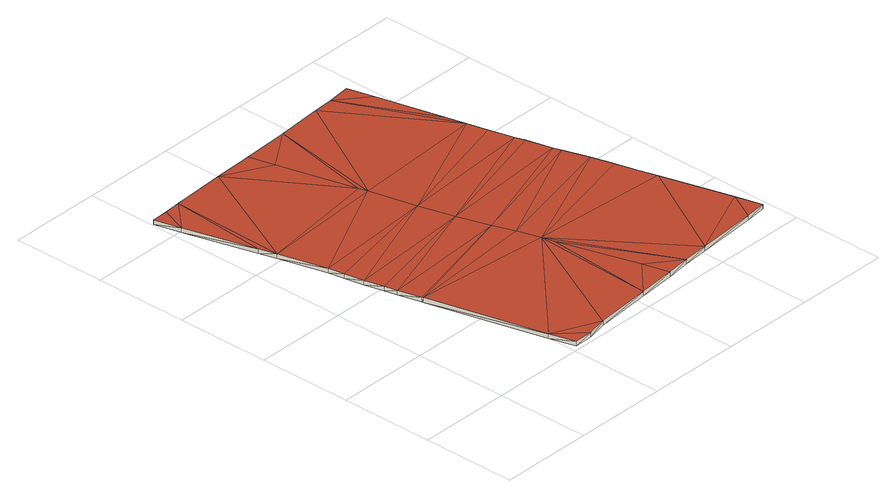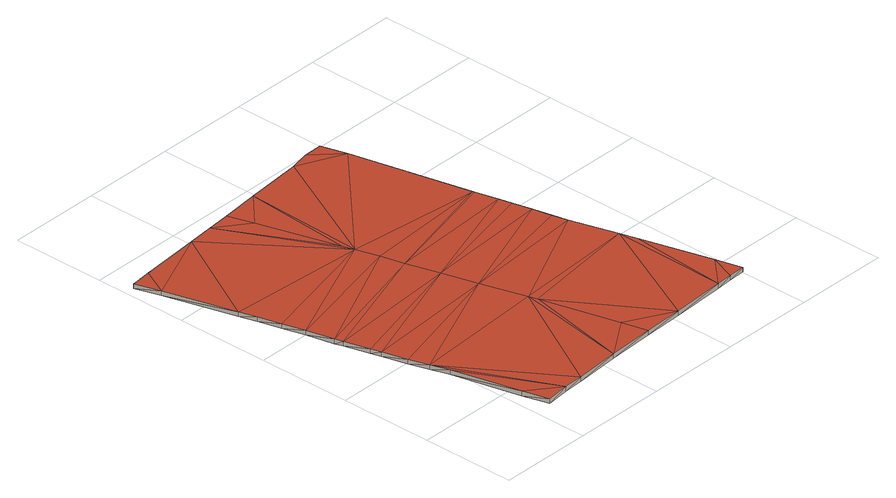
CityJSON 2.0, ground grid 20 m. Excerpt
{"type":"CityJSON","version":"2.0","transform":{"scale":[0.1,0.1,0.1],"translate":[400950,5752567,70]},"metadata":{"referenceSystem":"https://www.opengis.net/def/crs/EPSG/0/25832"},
"CityObjects":{
"building1":{"type":"Building","attributes":{"Geometrietyp2DReferenz":"3000","Gemeindeschluessel":"05515000","function":"53001_1800","roofType":"9999","measuredHeight":1},"geometry":[{"type":"Solid","lod":"2","boundaries":[[[[0,1,2]],[[1,3,2]],[[4,5,0]],[[5,1,0]],[[6,7,4]],[[7,5,4]],[[8,9,6]],[[9,7,6]],[[10,11,8]],[[11,9,8]],[[12,13,10]],[[13,11,10]],[[14,15,12]],[[15,13,12]],[[16,17,14]],[[17,15,14]],[[18,19,16]],[[19,17,16]],[[20,21,18]],[[21,19,18]],[[22,23,20]],[[23,21,20]],[[24,25,22]],[[25,23,22]],[[26,27,24]],[[27,25,24]],[[28,29,26]],[[29,27,26]],[[30,31,28]],[[31,29,28]],[[32,33,30]],[[33,31,30]],[[34,35,32]],[[35,33,32]],[[36,37,34]],[[37,35,34]],[[38,39,36]],[[39,37,36]],[[40,41,38]],[[41,39,38]],[[42,43,40]],[[43,41,40]],[[44,45,42]],[[45,43,42]],[[46,47,44]],[[47,45,44]],[[48,49,46]],[[49,47,46]],[[50,51,48]],[[51,49,48]],[[52,53,50]],[[53,51,50]],[[54,55,52]],[[55,53,52]],[[56,57,54]],[[57,55,54]],[[58,59,56]],[[59,57,56]],[[60,61,58]],[[61,59,58]],[[62,63,60]],[[63,61,60]],[[64,65,62]],[[65,63,62]],[[66,67,64]],[[67,65,64]],[[68,69,66]],[[69,67,66]],[[70,71,68]],[[71,69,68]],[[72,73,70]],[[73,71,70]],[[74,75,72]],[[75,73,72]],[[76,77,74]],[[77,75,74]],[[78,79,76]],[[79,77,76]],[[80,81,78]],[[81,79,78]],[[82,83,80]],[[83,81,80]],[[2,3,82]],[[3,83,82]],[[1,84,3]],[[85,84,1]],[[86,85,1]],[[9,11,7]],[[7,11,5]],[[11,13,86]],[[86,13,87]],[[13,88,87]],[[1,5,86]],[[86,5,11]],[[13,15,88]],[[17,19,89]],[[17,89,88]],[[88,15,17]],[[21,23,90]],[[21,90,89]],[[89,19,21]],[[23,25,90]],[[90,25,91]],[[31,33,35]],[[31,35,37]],[[29,31,37]],[[29,37,27]],[[27,37,39]],[[27,39,92]],[[27,92,91]],[[91,25,27]],[[93,92,39]],[[41,93,39]],[[84,83,3]],[[84,85,83]],[[85,86,83]],[[77,79,75]],[[86,87,67]],[[86,67,69]],[[83,86,81]],[[81,86,73]],[[71,73,86,69]],[[79,81,75]],[[75,81,73]],[[87,88,65]],[[87,65,67]],[[88,89,63]],[[63,89,61]],[[65,88,63]],[[61,89,59]],[[89,90,59]],[[59,90,57]],[[55,47,53]],[[53,47,51]],[[51,47,49]],[[91,43,45]],[[91,45,55]],[[91,92,43]],[[55,45,47]],[[91,55,90]],[[90,55,57]],[[92,93,43]],[[93,41,43]],[[0,2,94]],[[95,0,94]],[[96,0,95]],[[8,6,10]],[[6,4,10]],[[10,96,12]],[[96,97,12]],[[0,96,4]],[[96,10,4]],[[12,98,14]],[[12,97,98]],[[16,99,18]],[[16,98,99]],[[98,16,14]],[[20,100,22]],[[20,99,100]],[[99,20,18]],[[22,100,24]],[[100,101,24]],[[30,34,32]],[[30,36,34]],[[28,36,30]],[[28,26,36]],[[26,38,36]],[[26,102,38]],[[26,101,102]],[[101,26,24]],[[103,38,102]],[[40,38,103]],[[94,2,82]],[[94,82,95]],[[95,82,96]],[[76,74,78]],[[96,66,97]],[[96,68,66]],[[82,80,96]],[[80,72,96]],[[72,70,68,96]],[[78,74,80]],[[74,72,80]],[[97,66,64]],[[97,64,98]],[[98,62,99]],[[62,60,99]],[[64,62,98]],[[60,58,99]],[[99,58,100]],[[58,56,100]],[[54,52,46]],[[52,50,46]],[[50,48,46]],[[101,44,42]],[[101,54,44]],[[54,46,44]],[[101,100,54]],[[100,56,54]],[[101,42,102]],[[102,42,103]],[[103,42,40]]]],"semantics":{"surfaces":[{"type":"WallSurface"},{"type":"GroundSurface"},{"type":"RoofSurface"}],"values":[[0,0,0,0,0,0,0,0,0,0,0,0,0,0,0,0,0,0,0,0,0,0,0,0,0,0,0,0,0,0,0,0,0,0,0,0,0,0,0,0,0,0,0,0,0,0,0,0,0,0,0,0,0,0,0,0,0,0,0,0,0,0,0,0,0,0,0,0,0,0,0,0,0,0,0,0,0,0,0,0,0,0,0,0,1,1,1,1,1,1,1,1,1,1,1,1,1,1,1,1,1,1,1,1,1,1,1,1,1,1,1,1,1,1,1,1,1,1,1,1,1,1,1,1,1,1,1,1,1,1,1,1,1,1,1,1,1,1,1,1,1,1,1,2,2,2,2,2,2,2,2,2,2,2,2,2,2,2,2,2,2,2,2,2,2,2,2,2,2,2,2,2,2,2,2,2,2,2,2,2,2,2,2,2,2,2,2,2,2,2,2,2,2,2,2,2,2,2,2,2,2,2]]}}]}
},
"vertices":[
[418,30,16],[418,30,6],[500,38,15],[500,38,5],[296,18,16],[296,18,6],[253,9,16],[253,9,6],[213,8,16],[213,8,6],[197,63,16],[197,63,6],[138,315,14],[138,315,4],[137,317,14],[137,317,4],[125,366,14],[125,366,4],[119,393,14],[119,393,4],[109,434,14],[109,434,4],[101,474,14],[101,474,4],[94,507,15],[94,507,5],[66,608,16],[66,608,6],[56,644,16],[56,644,6],[15,795,16],[15,795,6],[1,850,16],[1,850,6],[36,852,16],[36,852,6],[71,854,16],[71,854,6],[188,861,16],[188,861,6],[272,864,16],[272,864,6],[373,869,16],[373,869,6],[470,877,16],[470,877,6],[512,879,16],[512,879,6],[562,885,16],[562,885,6],[577,829,16],[577,829,6],[611,686,16],[611,686,6],[622,646,15],[622,646,5],[634,602,14],[634,602,4],[648,550,14],[648,550,4],[654,529,14],[654,529,4],[668,475,14],[668,475,4],[673,458,14],[673,458,4],[688,402,16],[688,402,6],[701,355,16],[701,355,6],[714,307,16],[714,307,6],[724,270,16],[724,270,6],[765,119,16],[765,119,6],[781,65,15],[781,65,5],[736,60,15],[736,60,5],[606,48,15],[606,48,5],[550,43,16],[550,43,6],[484,93,6],[435,261,6],[428,288,6],[414,336,6],[400,384,4],[379,454,4],[359,528,4],[333,626,6],[328,644,6],[286,809,6],[484,93,16],[435,261,16],[428,288,16],[414,336,16],[400,384,14],[379,454,14],[359,528,14],[333,626,16],[328,644,16],[286,809,16]
]}
